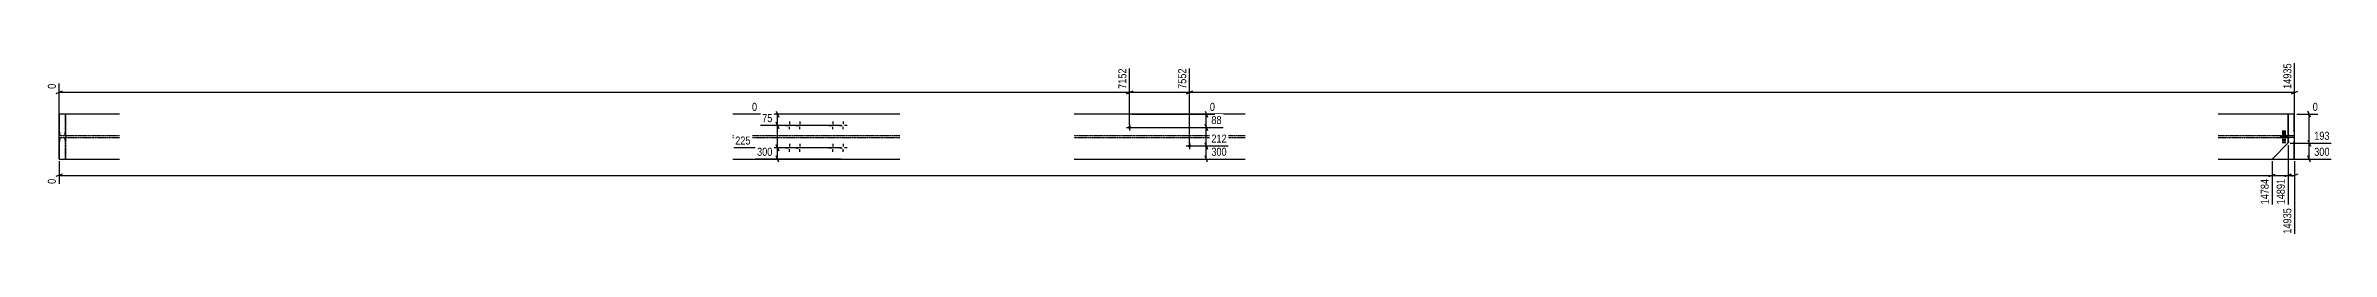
# Model space of a CAD drawing. Header units: millimetres. Extents: x 31 to 39534, y 31 to 1740.
# Drawn here: x 24265 to 39534, y 31 to 1192 of the extents above; entities that cross this region are included whole.
import ezdxf

# ---------------------------------------------------------------- set-up
doc = ezdxf.new("R2010")
doc.units = ezdxf.units.MM
doc.linetypes.add('DXK_LINE_DOT2', pattern=[3.9198, 1.9599, -1.9599])
doc.layers.add('MÅLSÆTNING', color=7, linetype='Continuous')
doc.layers.add('STÅL', color=7, linetype='Continuous')
doc.styles.add('Arial Narrow', font='ARIALN.TTF', dxfattribs={"height": 0.2})

msp = doc.modelspace()

# ---------------------------------------------------------------- hatches: boundary and pattern name
at = {"layer": 'STÅL', "linetype": 'Continuous'}
for points in [[(31517, 753, -1), (31495, 753, -1)], [(31917, 629, -1), (31895, 629, -1)]]:
    msp.add_hatch(color=3, dxfattribs=at).paths.add_polyline_path(points)

# ---------------------------------------------------------------- linework, layer by layer
at = {"layer": 'MÅLSÆTNING', "color": 7, "linetype": 'Continuous'}
for p, q in [((31506, 767), (31506, 1147)), ((31506, 767), (31506, 1147)), ((31906, 643), (31906, 1147)), ((31906, 643), (31906, 1147)), ((39289, 555), (39289, 1181)), ((24375, 995), (24333, 978)), ((24354, 555), (24354, 1045)), ((24354, 987), (31506, 987)), ((31527, 995), (31485, 978)), ((31485, 978), (31527, 995)), ((31506, 987), (31906, 987)), ((31927, 995), (31885, 978)), ((31885, 978), (31927, 995)), ((31906, 987), (39289, 987)), ((39268, 978), (39310, 995)), ((29579, 841), (28983, 841)), ((29579, 766), (29041, 766)), ((29579, 766), (29041, 766)), ((29145, 862), (29162, 820)), ((29162, 745), (29145, 787)), ((29145, 787), (29162, 745)), ((29153, 766), (29153, 841)), ((29153, 616), (29153, 766)), ((39303, 841), (39444, 841)), ((39395, 820), (39378, 862)), ((39386, 648), (39386, 841)), ((29579, 616), (28861, 616)), ((29579, 616), (28861, 616)), ((29162, 595), (29145, 637)), ((29145, 637), (29162, 595)), ((29153, 541), (29153, 616)), ((31920, 629), (32165, 629)), ((32010, 650), (32027, 608)), ((32018, 541), (32018, 629)), ((39245, 634), (39245, 238)), ((39259, 648), (39533, 648)), ((39259, 648), (39533, 648)), ((39378, 669), (39395, 627)), ((39378, 669), (39395, 627)), ((39386, 541), (39386, 648)), ((24354, 527), (24354, 375)), ((29579, 541), (29007, 541)), ((29162, 520), (29145, 562)), ((31827, 541), (32165, 541)), ((32027, 520), (32010, 562)), ((39152, 541), (39533, 541)), ((39289, 527), (39289, 42)), ((39395, 520), (39378, 562)), ((24375, 441), (24333, 424)), ((39117, 424), (39159, 441)), ((39138, 432), (39245, 432)), ((39224, 424), (39266, 441)), ((39266, 441), (39224, 424)), ((39245, 432), (39289, 432)), ((39310, 441), (39268, 424))]:
    msp.add_line(p, q, dxfattribs=at)
at = {"layer": 'STÅL', "color": 2, "linetype": 'Continuous'}
for p, q in [((24758, 841), (24354, 841)), ((24354, 541), (24354, 841)), ((29971, 841), (28855, 841)), ((32277, 841), (31135, 841)), ((39289, 841), (38778, 841)), ((39245, 648), (39245, 841)), ((39248, 724), (39248, 841)), ((39287, 724), (39287, 841)), ((39289, 541), (39289, 841)), ((39248, 651), (39138, 541)), ((39248, 714), (39248, 724)), ((39249, 705), (39248, 714)), ((39248, 668), (39249, 677)), ((39248, 658), (39248, 668)), ((39248, 658), (39248, 651)), ((39250, 699), (39249, 705)), ((39249, 677), (39250, 682)), ((39251, 697), (39250, 699)), ((39250, 682), (39251, 685)), ((39283, 697), (39251, 697)), ((39283, 685), (39251, 685)), ((39285, 699), (39283, 697)), ((39283, 685), (39285, 682)), ((39286, 705), (39285, 699)), ((39285, 682), (39286, 677)), ((39287, 724), (39286, 714)), ((39286, 714), (39286, 705)), ((39286, 677), (39286, 668)), ((39286, 668), (39287, 658)), ((39287, 541), (39287, 658)), ((24354, 541), (24758, 541)), ((28855, 541), (29971, 541)), ((31135, 541), (32277, 541)), ((38778, 541), (39138, 541)), ((39138, 541), (39289, 541))]:
    msp.add_line(p, q, dxfattribs=at)
at = {"layer": 'STÅL', "color": 7, "linetype": 'DXK_LINE_DOT2'}
for p, q in [((24357, 724), (24357, 841)), ((24396, 724), (24396, 841)), ((24398, 541), (24398, 841)), ((24357, 724), (24357, 714)), ((24357, 714), (24358, 705)), ((24358, 677), (24357, 668)), ((24357, 668), (24357, 658)), ((24357, 541), (24357, 658)), ((24358, 705), (24359, 699)), ((24359, 682), (24358, 677)), ((24359, 699), (24360, 697)), ((24360, 685), (24359, 682)), ((24758, 697), (24360, 697)), ((24360, 685), (24758, 685)), ((24392, 697), (24394, 699)), ((24394, 682), (24392, 685)), ((24394, 699), (24395, 705)), ((24395, 677), (24394, 682)), ((24395, 714), (24396, 724)), ((24395, 705), (24395, 714)), ((24395, 668), (24395, 677)), ((24396, 658), (24395, 668)), ((24396, 541), (24396, 658)), ((29971, 697), (28855, 697)), ((28855, 685), (29971, 685)), ((32277, 697), (31135, 697)), ((31135, 685), (32277, 685)), ((39251, 697), (38778, 697)), ((38778, 685), (39251, 685))]:
    msp.add_line(p, q, dxfattribs=at)
at = {"layer": 'STÅL', "color": 3, "linetype": 'Continuous'}
for p, q in [((29207, 766), (29225, 766)), ((29233, 792), (29233, 774)), ((29259, 766), (29242, 766)), ((29277, 766), (29295, 766)), ((29303, 792), (29303, 774)), ((29329, 766), (29312, 766)), ((29497, 766), (29515, 766)), ((29523, 792), (29523, 774)), ((29549, 766), (29532, 766)), ((29567, 766), (29585, 766)), ((29593, 792), (29593, 774)), ((29619, 766), (29602, 766)), ((31506, 775), (31506, 731)), ((29207, 616), (29225, 616)), ((29233, 740), (29233, 757)), ((29233, 642), (29233, 624)), ((29259, 616), (29242, 616)), ((29277, 616), (29295, 616)), ((29303, 740), (29303, 757)), ((29303, 642), (29303, 624)), ((29329, 616), (29312, 616)), ((29497, 616), (29515, 616)), ((29523, 740), (29523, 757)), ((29523, 642), (29523, 624)), ((29549, 616), (29532, 616)), ((29567, 616), (29585, 616)), ((29593, 740), (29593, 757)), ((29593, 642), (29593, 624)), ((29619, 616), (29602, 616)), ((31484, 753), (31528, 753)), ((31884, 629), (31928, 629)), ((31906, 651), (31906, 607)), ((29233, 590), (29233, 607)), ((29303, 590), (29303, 607)), ((29523, 590), (29523, 607)), ((29593, 590), (29593, 607))]:
    msp.add_line(p, q, dxfattribs=at)
at = {"layer": 'STÅL', "color": 3, "linetype": 'DXK_LINE_DOT2'}
for p, q in [((39195, 697), (39195, 685)), ((39204, 697), (39204, 685)), ((39208, 732), (39208, 647)), ((39213, 697), (39213, 685)), ((39217, 732), (39217, 647)), ((39221, 697), (39221, 685)), ((39226, 732), (39226, 647)), ((39230, 697), (39230, 685)), ((39239, 697), (39239, 685))]:
    msp.add_line(p, q, dxfattribs=at)

# ---------------------------------------------------------------- next in the draw order: wipeouts: each hides what was drawn before it
at = {"color": 0, "linetype": 'Continuous'}
for points in [[(31495, 1158), (31416, 1158), (31416, 999), (31495, 999)], [(31895, 1158), (31816, 1158), (31816, 999), (31895, 999)], [(39278, 1192), (39200, 1192), (39200, 999), (39278, 999)], [(24343, 1056), (24265, 1056), (24265, 999), (24343, 999)], [(29029, 852), (29029, 930), (28972, 930), (28972, 852)], [(39456, 852), (39456, 930), (39399, 930), (39399, 852)], [(32166, 640), (32166, 718), (32041, 718), (32041, 640)], [(39534, 659), (39534, 738), (39409, 738), (39409, 659)], [(39278, 224), (39200, 224), (39200, 31), (39278, 31)]]:
    msp.add_wipeout(points, dxfattribs=at).dxf.layer = 'MÅLSÆTNING'

# ---------------------------------------------------------------- next in the draw order: linework, layer by layer
at = {"layer": 'MÅLSÆTNING', "color": 7, "linetype": 'Continuous'}
for p, q in [((32010, 774), (32027, 732)), ((31520, 753), (32131, 753)), ((39245, 634), (39245, 238)), ((39138, 527), (39138, 238))]:
    msp.add_line(p, q, dxfattribs=at)

# ---------------------------------------------------------------- next in the draw order: texts
at = {"layer": 'MÅLSÆTNING', "color": 3, "linetype": 'Continuous', "style": 'Arial Narrow'}
for s, p in [('7152', (31484, 1010)), ('7552', (31884, 1010)), ('14935', (39267, 1010)), ('0', (24332, 1010)), ('14935', (39267, 42))]:
    msp.add_text(s, height=53.4, rotation=90.0002, dxfattribs=at).set_placement(p)
for p in [(28983, 863), (39410, 863)]:
    msp.add_text('0', height=53.4, dxfattribs=at).set_placement(p)

# ---------------------------------------------------------------- next in the draw order: wipeouts: each hides what was drawn before it
at = {"color": 0, "linetype": 'Continuous'}
for points in [[(32166, 552), (32166, 630), (32041, 630), (32041, 552)], [(39534, 552), (39534, 630), (39409, 630), (39409, 552)]]:
    msp.add_wipeout(points, dxfattribs=at).dxf.layer = 'MÅLSÆTNING'

# ---------------------------------------------------------------- next in the draw order: linework, layer by layer
at = {"layer": 'MÅLSÆTNING', "color": 7, "linetype": 'Continuous'}
for p, q in [((31920, 629), (32165, 629)), ((32027, 608), (32010, 650)), ((32018, 629), (32018, 753))]:
    msp.add_line(p, q, dxfattribs=at)

# ---------------------------------------------------------------- next in the draw order: texts
at = {"layer": 'MÅLSÆTNING', "color": 3, "linetype": 'Continuous', "style": 'Arial Narrow'}
for s, p in [('212', (32052, 651)), ('300', (32052, 563)), ('300', (39420, 563)), ('193', (39420, 670))]:
    msp.add_text(s, height=53.4, dxfattribs=at).set_placement(p)

# ---------------------------------------------------------------- next in the draw order: wipeouts: each hides what was drawn before it
at = {"color": 0, "linetype": 'Continuous'}
for points in [[(29130, 777), (29130, 855), (29040, 855), (29040, 777)], [(39234, 420), (39156, 420), (39156, 227), (39234, 227)]]:
    msp.add_wipeout(points, dxfattribs=at).dxf.layer = 'MÅLSÆTNING'

# ---------------------------------------------------------------- next in the draw order: linework, layer by layer
at = {"layer": 'MÅLSÆTNING', "color": 7, "linetype": 'Continuous'}
for p, q in [((39138, 527), (39138, 238)), ((24354, 432), (39138, 432)), ((39117, 424), (39159, 441))]:
    msp.add_line(p, q, dxfattribs=at)

# ---------------------------------------------------------------- next in the draw order: texts
at = {"layer": 'MÅLSÆTNING', "color": 3, "linetype": 'Continuous', "style": 'Arial Narrow'}
msp.add_text('75', height=53.4, dxfattribs=at).set_placement((29051, 788))
msp.add_text('14891', height=53.4, rotation=90.0002, dxfattribs=at).set_placement((39223, 238))

# ---------------------------------------------------------------- next in the draw order: wipeouts: each hides what was drawn before it
at = {"color": 0, "linetype": 'Continuous'}
for points in [[(32132, 764), (32132, 842), (32041, 842), (32041, 764)], [(28985, 627), (28985, 705), (28860, 705), (28860, 627)]]:
    msp.add_wipeout(points, dxfattribs=at).dxf.layer = 'MÅLSÆTNING'

# ---------------------------------------------------------------- next in the draw order: linework, layer by layer
at = {"layer": 'MÅLSÆTNING', "color": 7, "linetype": 'Continuous'}
for p, q in [((31520, 841), (32076, 841)), ((32010, 862), (32027, 820)), ((32027, 732), (32010, 774)), ((32018, 753), (32018, 841)), ((31520, 753), (32131, 753))]:
    msp.add_line(p, q, dxfattribs=at)

# ---------------------------------------------------------------- next in the draw order: texts
at = {"layer": 'MÅLSÆTNING', "color": 3, "linetype": 'Continuous', "style": 'Arial Narrow'}
msp.add_text('88', height=53.4, dxfattribs=at).set_placement((32052, 775))

# ---------------------------------------------------------------- next in the draw order: wipeouts: each hides what was drawn before it
at = {"color": 0, "linetype": 'Continuous'}
for points in [[(29130, 552), (29130, 630), (29006, 630), (29006, 552)], [(24343, 420), (24265, 420), (24265, 363), (24343, 363)], [(39127, 420), (39048, 420), (39048, 227), (39127, 227)]]:
    msp.add_wipeout(points, dxfattribs=at).dxf.layer = 'MÅLSÆTNING'

# ---------------------------------------------------------------- next in the draw order: texts
at = {"layer": 'MÅLSÆTNING', "color": 3, "linetype": 'Continuous', "style": 'Arial Narrow'}
for s, p in [('225', (28871, 638)), ('300', (29017, 563))]:
    msp.add_text(s, height=53.4, dxfattribs=at).set_placement(p)
for s, p in [('0', (24332, 375)), ('14784', (39116, 238))]:
    msp.add_text(s, height=53.4, rotation=90.0002, dxfattribs=at).set_placement(p)

# ---------------------------------------------------------------- next in the draw order: wipeouts: each hides what was drawn before it
at = {"color": 0, "linetype": 'Continuous'}
msp.add_wipeout([(32087, 852), (32087, 930), (32031, 930), (32031, 852)], dxfattribs=at).dxf.layer = 'MÅLSÆTNING'

# ---------------------------------------------------------------- next in the draw order: texts
at = {"layer": 'MÅLSÆTNING', "color": 3, "linetype": 'Continuous', "style": 'Arial Narrow'}
msp.add_text('0', height=53.4, dxfattribs=at).set_placement((32042, 863))

doc.saveas('drawing.dxf')
